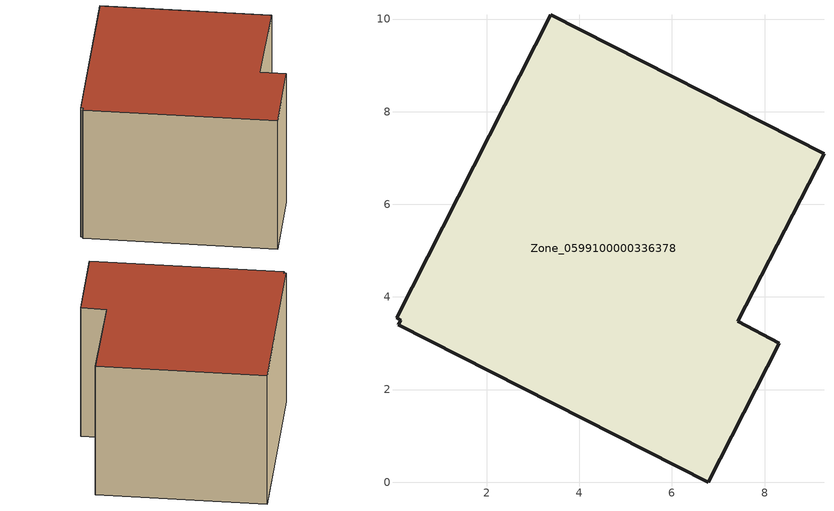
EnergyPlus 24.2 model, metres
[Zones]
Zone_0599100000336378
 floor ground (C_G): 0.14,3.5 0.05,3.55 3.38,10.09 9.28,7.09 7.42,3.47 8.31,3 6.79,0 0.09,3.4 z0
 wall outside (C_F): 0.09,3.4 6.79,0 8.31,3 7.42,3.47 9.28,7.09 3.38,10.09 0.05,3.55 0.14,3.5 0.09,3.4 z0:5.84
 roof outside (C_R): 0.14,3.5 0.09,3.4 6.79,0 8.31,3 7.42,3.47 9.28,7.09 3.38,10.09 0.05,3.55 z5.84
[BUILDING]
Pand.0599100000336378: North Axis=0; Terrain=City; Loads Convergence Tolerance Value=0.04; Temperature Convergence Tolerance Value=0.4; Solar Distribution=FullExterior; Maximum Number of Warmup Days=25; Minimum Number of Warmup Days=1
[Site:Location]
Rotterdam.The.Hague.AP_ZH_NLD Design_Conditions: Latitude=51.96; Longitude=4.45; Time Zone=1; Elevation=-4.5
[SITE:GROUNDTEMPERATURE:BUILDINGSURFACE]
18, 18, 18, 18, 18, 18, 18, 18, 18, 18, 18, 18
[MATERIAL] Thermal Absorptance=0.9; Solar Absorptance=0.7; Visible Absorptance=0.7
Name | Roughness | Thickness | Conductivity | Density | Specific Heat
G.TC.1975-1991 | MediumSmooth | 0.15 | 0.288461 | 540 | 1210
F.TC.1975-1991 | Rough | 0.3 | 0.230769 | 1920 | 840
R.TC.1975-1991 | MediumRough | 0.2 | 0.153846 | 1500 | 1000
[CONSTRUCTION]
C_G: G.TC.1975-1991
C_F: F.TC.1975-1991
C_R: R.TC.1975-1991
[ZONE]
Zone_0599100000336378: Type=1; Multiplier=1; Ceiling Height=Autocalculate; Volume=Autocalculate; Floor Area=autocalculate; Part of Total Floor Area=Yes
[ZONEINFILTRATION:DESIGNFLOWRATE]
Infil_Zone_0599100000336378: Zone or ZoneList or Space or SpaceList=Zone_0599100000336378; Schedule=AlwaysOn; Design Flow Rate Calculation Method=Flow/Area; Flow Rate per Floor Area=0.003; Constant Term Coefficient=1; Temperature Term Coefficient=0; Velocity Term Coefficient=0; Velocity Squared Term Coefficient=0
[HVACTEMPLATE:ZONE:IDEALLOADSAIRSYSTEM]
Zone_0599100000336378: Maximum Heating Supply Air Temperature=50; Minimum Cooling Supply Air Temperature=13; Maximum Heating Supply Air Humidity Ratio=0.0156; Minimum Cooling Supply Air Humidity Ratio=0.0077; Heating Limit=NoLimit; Cooling Limit=NoLimit; Dehumidification Control Type=ConstantSensibleHeatRatio; Cooling Sensible Heat Ratio=0.7; Dehumidification Setpoint=60; Humidification Control Type=None; Humidification Setpoint=30; Outdoor Air Method=None; Outdoor Air Flow Rate per Person=0.00944; Outdoor Air Flow Rate per Zone Floor Area=0; Outdoor Air Flow Rate per Zone=0; Demand Controlled Ventilation Type=None; Outdoor Air Economizer Type=NoEconomizer; Heat Recovery Type=None; Sensible Heat Recovery Effectiveness=0.7; Latent Heat Recovery Effectiveness=0.65
[ZONECONTROL:THERMOSTAT]
ThermostatControl_Zone_0599100000336378: Zone or ZoneList=Zone_0599100000336378; Control Type Schedule=DualSetpointControlType; Control 1=Thermostat_Zone_0599100000336378; Temperature Difference Between Cutout And Setpoint=0
[THERMOSTATSETPOINT:DUALSETPOINT]
Thermostat_Zone_0599100000336378: Heating Setpoint Temperature Schedule=HeatingSetpoint_Zone_0599100000336378; Cooling Setpoint Temperature Schedule=CoolingSetpoint_Zone_0599100000336378
[SCHEDULE:COMPACT]
HeatingSetpoint_Zone_0599100000336378: Through: 12/31, For: AllDays, Until: 24:00, 21
CoolingSetpoint_Zone_0599100000336378: Through: 12/31, For: AllDays, Until: 24:00, 24
DualSetpointControlType: Through: 12/31, For: AllDays, Until: 24:00, 4
AlwaysOn: Through: 12/31, For: AllDays, Until: 24:00, 1
